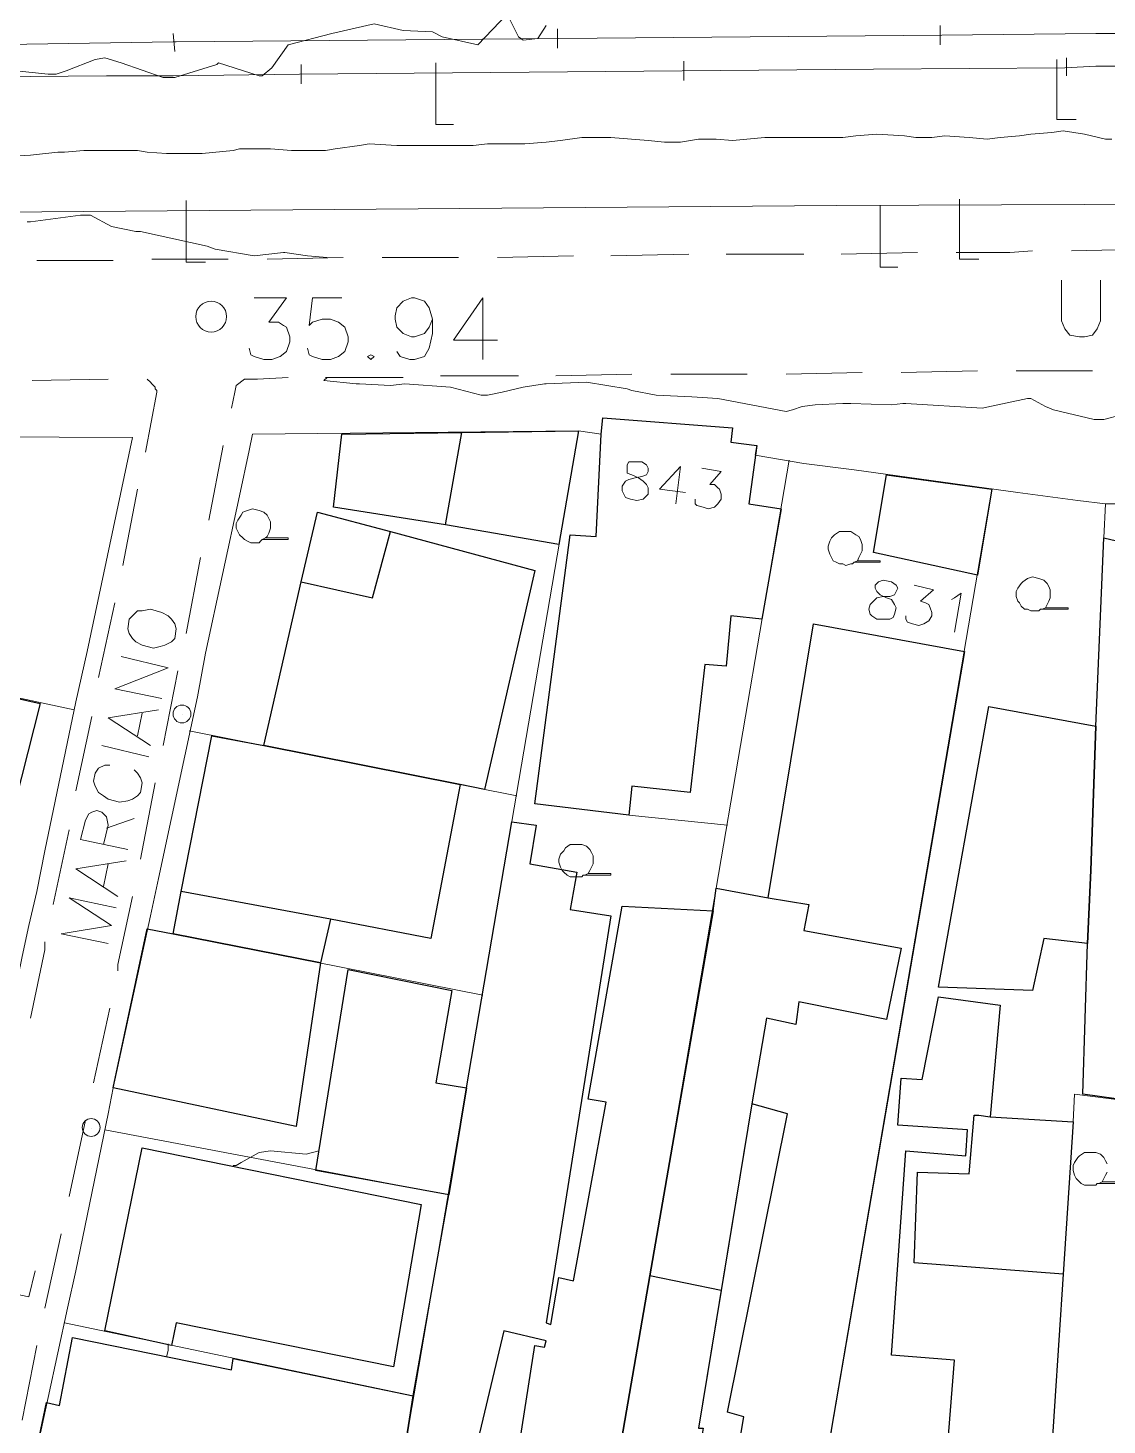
# Model space of a CAD drawing. Extents: x -2391 to 32076, y -11492 to 5852.
# Drawn here: x 4780.7 to 4837.1, y -1457.1 to -1384.2 of the extents above; entities that cross this region are included whole.
import ezdxf

# ---------------------------------------------------------------- set-up
doc = ezdxf.new("R2010")
doc.units = 0
doc.header["$LTSCALE"] = 7
for name, color, linetype in [('ALVE-CT', 3, 'CONTINUOUS'), ('PDF2_A101 - EDIFICACAO', 7, 'CONTINUOUS'), ('PDF2_A103 - PROJECAO_1', 7, 'CONTINUOUS'), ('PDF2_A112 - PRISMA_VENTILACAO', 7, 'CONTINUOUS'), ('PDF2_A123 - N DE PORTA', 7, 'CONTINUOUS'), ('PDF2_A124 - MURO', 7, 'CONTINUOUS'), ('PDF2_C301 - MEIO_FIO_2D', 7, 'CONTINUOUS'), ('PDF2_C307 - TXT_NOME_LOGRADOURO', 7, 'CONTINUOUS'), ('PDF2_D402 - FERROVIA_2D', 7, 'CONTINUOUS'), ('PDF2_F602 - ARVORE_ISOLADA', 7, 'CONTINUOUS'), ('PDF2_I902 - LUMINARIA', 7, 'CONTINUOUS'), ('PDF2_I903 - POSTE', 7, 'CONTINUOUS'), ('PDF2_N1402 - CURVA_INTERMEDIARIA', 7, 'CONTINUOUS'), ('PDF2_N1403 - COTA_DE_APARELHO', 7, 'CONTINUOUS')]:
    doc.layers.add(name, color=color, linetype=linetype)

msp = doc.modelspace()

# ---------------------------------------------------------------- linework, layer by layer
at = {"layer": 'ALVE-CT'}
msp.add_circle((4550.796, -1271.53), 500, dxfattribs=at)
at = {"layer": 'PDF2_A101 - EDIFICACAO', "lineweight": 30}
for points in [[(4820.033, -1409.279), (4819.017, -1415.036), (4817.408, -1414.867), (4817.154, -1417.491), (4816.053, -1417.407), (4815.291, -1424.095), (4812.244, -1423.757), (4812.074, -1425.28), (4807.164, -1424.688), (4809.026, -1410.633), (4810.381, -1410.718), (4810.635, -1405.384), (4810.72, -1404.538), (4817.493, -1405.046), (4817.408, -1405.808), (4818.763, -1405.977), (4818.339, -1409.025)], [(4809.45, -1405.215), (4808.434, -1411.141), (4802.507, -1410.125), (4796.665, -1409.194), (4797.089, -1405.384), (4803.354, -1405.3)], [(4831.039, -1408.263), (4830.277, -1412.75), (4824.859, -1411.565), (4825.536, -1407.501)], [(4807.164, -1412.496), (4804.539, -1423.926), (4803.269, -1423.672), (4793.025, -1421.64), (4794.972, -1413.089), (4795.819, -1409.448), (4799.628, -1410.464)], [(4829.6, -1416.729), (4822.657, -1457.284), (4821.557, -1464.734), (4811.058, -1461.602), (4813.175, -1449.325), (4816.477, -1430.276), (4816.646, -1429.09), (4819.355, -1429.598), (4821.726, -1415.29)], [(4781.341, -1419.439), (4779.394, -1427.143), (4776.346, -1439.843), (4773.044, -1439.166), (4766.355, -1437.642), (4768.048, -1429.09), (4764.069, -1428.328), (4764.662, -1425.534), (4765.085, -1423.249), (4768.133, -1423.926), (4769.572, -1416.814), (4770.334, -1416.983), (4772.282, -1417.407)], [(4836.458, -1420.624), (4836.204, -1428.159), (4836.034, -1431.969), (4833.748, -1431.715), (4833.156, -1434.424), (4828.245, -1434.255), (4830.87, -1419.608)], [(4803.269, -1423.672), (4801.745, -1431.715), (4796.496, -1430.699), (4795.988, -1432.985), (4788.283, -1431.461), (4788.707, -1429.26), (4790.315, -1421.132), (4793.025, -1421.64)], [(4788.283, -1431.461), (4795.988, -1432.985), (4794.718, -1441.536), (4785.151, -1439.504), (4786.929, -1431.207)], [(4803.608, -1439.504), (4802.676, -1445.092), (4795.734, -1443.822), (4797.427, -1433.324), (4802.846, -1434.424), (4801.999, -1439.25)], [(4831.462, -1435.186), (4830.954, -1441.028), (4835.272, -1441.282), (4834.764, -1449.241), (4834.087, -1459.57), (4831.462, -1459.316), (4828.669, -1458.977), (4829.092, -1453.728), (4825.79, -1453.474), (4826.552, -1442.806), (4829.685, -1443.06), (4829.769, -1441.705), (4826.129, -1441.452), (4826.298, -1438.996), (4827.399, -1439.081), (4828.245, -1434.763)], [(4815.799, -1458.215), (4817.747, -1458.638), (4818.085, -1456.691), (4817.239, -1456.437), (4820.371, -1440.859), (4818.509, -1440.351), (4816.9, -1450.087), (4815.715, -1457.284), (4815.969, -1457.284)], [(4801.237, -1445.6), (4799.798, -1454.067), (4788.453, -1451.781), (4788.199, -1452.966), (4784.727, -1452.204), (4786.675, -1442.637)], [(4800.814, -1455.591), (4800.136, -1459.908), (4798.528, -1459.654), (4797.681, -1464.057), (4780.748, -1460.332), (4781.679, -1455.929), (4782.357, -1456.099), (4783.034, -1452.543), (4791.331, -1454.236), (4791.416, -1453.643)]]:
    msp.add_lwpolyline(points, close=True, dxfattribs=at)
for points in [[(4840.014, -1440.436), (4835.78, -1439.843), (4836.034, -1431.969), (4836.204, -1428.159), (4836.458, -1420.624), (4836.881, -1410.803), (4839.76, -1411.48)], [(4800.136, -1459.908), (4800.814, -1455.591), (4802.676, -1445.092), (4803.608, -1439.504), (4805.978, -1425.619), (4807.248, -1425.788), (4806.91, -1427.82), (4809.365, -1428.244), (4809.026, -1430.191), (4811.143, -1430.53), (4807.756, -1451.781), (4808.01, -1451.865), (4808.434, -1449.41), (4809.196, -1449.579), (4810.889, -1440.266), (4809.958, -1440.097), (4811.736, -1430.022), (4816.477, -1430.276), (4813.175, -1449.325), (4811.058, -1461.602)], [(4805.978, -1460.67), (4807.164, -1452.966), (4807.672, -1453.051), (4807.756, -1452.712), (4805.555, -1452.204), (4803.777, -1459.654)]]:
    msp.add_lwpolyline(points, dxfattribs=at)
at = {"layer": 'PDF2_A103 - PROJECAO_1', "lineweight": 30}
for points in [[(4802.507, -1410.125), (4803.354, -1405.3), (4809.45, -1405.215), (4808.434, -1411.141)], [(4803.269, -1423.672), (4793.025, -1421.64), (4794.972, -1413.089), (4798.697, -1413.935), (4799.628, -1410.464), (4807.164, -1412.496), (4804.539, -1423.926)], [(4772.282, -1417.407), (4781.341, -1419.439), (4779.394, -1427.143), (4768.895, -1424.773), (4770.334, -1416.983)], [(4793.025, -1421.64), (4803.269, -1423.672), (4801.745, -1431.715), (4796.496, -1430.699), (4788.707, -1429.26), (4790.315, -1421.132)], [(4819.355, -1429.598), (4821.472, -1429.937), (4821.218, -1431.292), (4826.298, -1432.223), (4825.536, -1435.948), (4820.964, -1435.017), (4820.795, -1436.202), (4819.271, -1435.864), (4818.509, -1440.351), (4816.9, -1450.087), (4813.175, -1449.325), (4816.477, -1430.276), (4816.646, -1429.09)], [(4830.954, -1441.028), (4835.272, -1441.282), (4834.764, -1449.241), (4826.975, -1448.648), (4827.145, -1443.907), (4829.854, -1443.991), (4830.108, -1440.944), (4830.362, -1440.944)]]:
    msp.add_lwpolyline(points, close=True, dxfattribs=at)
at = {"layer": 'PDF2_A112 - PRISMA_VENTILACAO', "lineweight": 30}
msp.add_lwpolyline([(4815.715, -1457.284), (4815.969, -1457.284), (4815.799, -1458.215), (4817.747, -1458.638), (4818.085, -1456.691), (4817.239, -1456.437), (4820.371, -1440.859), (4818.509, -1440.351)], close=True, dxfattribs=at)
at = {"layer": 'PDF2_A123 - N DE PORTA', "lineweight": 9}
for points in [[(4812.413, -1406.824), (4812.074, -1406.824), (4811.99, -1406.993), (4811.99, -1407.247), (4811.99, -1407.416), (4812.244, -1407.501), (4812.582, -1407.67), (4812.836, -1407.84), (4813.006, -1408.009), (4813.09, -1408.178), (4813.09, -1408.517), (4812.921, -1408.686), (4812.836, -1408.771), (4812.498, -1408.855), (4812.159, -1408.771), (4811.905, -1408.686), (4811.82, -1408.517), (4811.736, -1408.348), (4811.736, -1408.094), (4811.905, -1407.84), (4812.074, -1407.755), (4812.413, -1407.67), (4812.752, -1407.586), (4813.006, -1407.501), (4813.09, -1407.332), (4813.09, -1407.162), (4813.006, -1406.993), (4812.752, -1406.824)], [(4825.367, -1413.004), (4825.113, -1413.089), (4824.943, -1413.258), (4824.943, -1413.427), (4825.028, -1413.597), (4825.197, -1413.766), (4825.536, -1413.935), (4825.79, -1414.02), (4825.959, -1414.274), (4826.044, -1414.443), (4825.959, -1414.782), (4825.875, -1414.951), (4825.705, -1415.036), (4825.451, -1415.036), (4825.028, -1415.036), (4824.774, -1414.867), (4824.689, -1414.782), (4824.605, -1414.528), (4824.689, -1414.274), (4824.859, -1414.105), (4825.028, -1413.935), (4825.367, -1413.851), (4825.705, -1413.851), (4825.959, -1413.766), (4826.044, -1413.597), (4826.129, -1413.427), (4826.044, -1413.258), (4825.79, -1413.089)]]:
    msp.add_lwpolyline(points, close=True, dxfattribs=at)
for points in [[(4814.529, -1409.025), (4814.783, -1407.078), (4813.683, -1408.263), (4815.037, -1408.432)], [(4815.884, -1407.162), (4816.9, -1407.332), (4816.307, -1408.009), (4816.561, -1408.009), (4816.731, -1408.178), (4816.815, -1408.263), (4816.9, -1408.517), (4816.9, -1408.771), (4816.731, -1409.025), (4816.561, -1409.194), (4816.223, -1409.279), (4815.969, -1409.194), (4815.63, -1409.109), (4815.545, -1409.025), (4815.545, -1408.771)], [(4826.975, -1413.258), (4827.991, -1413.512), (4827.314, -1414.105), (4827.568, -1414.189), (4827.737, -1414.274), (4827.822, -1414.443), (4827.907, -1414.697), (4827.907, -1414.867), (4827.737, -1415.121), (4827.483, -1415.29), (4827.229, -1415.375), (4826.891, -1415.29), (4826.637, -1415.205), (4826.552, -1415.036), (4826.552, -1414.867)], [(4828.923, -1414.02), (4829.092, -1413.935), (4829.431, -1413.681), (4829.092, -1415.713)]]:
    msp.add_lwpolyline(points, dxfattribs=at)
at = {"layer": 'PDF2_A124 - MURO', "lineweight": 9}
for points in [[(4634.616, -1395.055), (4689.903, -1394.039), (4759.582, -1393.954), (4822.911, -1393.446), (4866.09, -1393.277), (4892.337, -1393.108)], [(4837.643, -1409.025), (4836.966, -1409.025), (4835.526, -1408.855), (4832.394, -1408.432), (4823.843, -1407.247), (4821.218, -1406.908), (4818.678, -1406.485), (4818.763, -1405.977), (4817.408, -1405.808), (4817.493, -1405.046), (4810.72, -1404.538), (4810.635, -1405.384), (4809.45, -1405.215), (4792.432, -1405.384), (4792.263, -1406.231), (4791.755, -1408.602), (4789.977, -1416.814), (4789.553, -1419.1), (4787.521, -1428.582), (4787.098, -1430.53), (4785.151, -1439.504), (4784.897, -1440.859), (4783.203, -1449.071), (4782.78, -1451.019), (4780.748, -1460.332)], [(4753.317, -1477.942), (4770.08, -1481.498), (4770.927, -1477.773), (4772.282, -1471.084), (4773.552, -1465.327), (4776.007, -1453.643), (4776.346, -1451.95), (4778.124, -1443.483), (4778.462, -1442.129), (4780.41, -1432.646), (4780.748, -1431.038), (4781.172, -1429.26), (4781.595, -1427.143), (4783.203, -1419.354), (4783.796, -1416.729), (4786.167, -1405.554), (4747.814, -1405.384), (4746.544, -1405.384), (4741.379, -1428.159)], [(4792.178, -1506.474), (4809.45, -1405.215)], [(4820.456, -1406.739), (4816.646, -1429.09), (4813.175, -1449.325), (4802.93, -1508.506), (4808.942, -1509.607), (4809.111, -1509.607), (4810.72, -1509.945), (4814.275, -1510.538), (4817.662, -1510.877), (4819.694, -1511.046), (4823.504, -1511.385), (4824.266, -1511.469), (4825.028, -1511.554), (4825.875, -1511.639), (4830.785, -1512.062), (4834.002, -1512.316), (4836.204, -1512.57), (4840.86, -1512.993)], [(4814.275, -1510.538), (4816.561, -1495.976), (4822.657, -1457.284), (4831.039, -1408.263)], [(4836.966, -1409.025), (4836.881, -1410.803), (4836.458, -1420.624), (4836.204, -1428.159), (4836.034, -1431.969), (4835.78, -1439.843)], [(4830.785, -1512.062), (4830.954, -1507.998), (4831.208, -1504.866), (4831.378, -1501.479), (4831.462, -1500.378), (4832.732, -1479.466), (4832.732, -1479.127), (4833.071, -1474.555), (4833.833, -1463.464), (4834.087, -1459.57), (4834.764, -1449.241), (4835.272, -1441.282), (4835.357, -1439.843), (4851.359, -1441.875), (4852.713, -1414.867)], [(4766.609, -1416.221), (4783.119, -1419.777)], [(4789.13, -1420.878), (4806.232, -1424.265)], [(4817.239, -1425.788), (4812.074, -1425.28)], [(4786.929, -1431.207), (4804.454, -1434.678)], [(4802.676, -1445.092), (4784.727, -1441.705)], [(4782.611, -1451.781), (4800.814, -1455.591)]]:
    msp.add_lwpolyline(points, dxfattribs=at)
at = {"layer": 'PDF2_C301 - MEIO_FIO_2D', "lineweight": 9}
for points in [[(4811.143, -1396.071), (4815.207, -1395.986)], [(4817.154, -1395.986), (4821.218, -1395.986)], [(4823.165, -1395.986), (4827.145, -1395.902)], [(4829.177, -1395.902), (4831.97, -1395.902), (4833.156, -1395.817)], [(4835.188, -1395.817), (4839.167, -1395.732)], [(4781.172, -1396.325), (4785.151, -1396.325)], [(4787.183, -1396.24), (4791.162, -1396.24)], [(4793.194, -1396.24), (4797.173, -1396.156)], [(4799.205, -1396.156), (4803.184, -1396.156)], [(4805.216, -1396.156), (4809.196, -1396.071)], [(4780.918, -1402.59), (4784.897, -1402.506)], [(4786.929, -1402.506), (4787.098, -1402.675), (4787.183, -1402.76), (4787.267, -1402.844), (4787.352, -1402.929), (4787.352, -1403.014), (4787.437, -1403.098), (4787.437, -1403.183), (4786.844, -1406.316)], [(4786.929, -1402.506), (4786.929, -1402.506)], [(4791.331, -1404.03), (4791.501, -1403.183), (4791.585, -1402.844), (4792.009, -1402.506), (4792.686, -1402.506), (4794.295, -1402.421)], [(4796.242, -1402.421), (4800.306, -1402.421)], [(4802.253, -1402.336), (4806.317, -1402.336)], [(4808.264, -1402.336), (4812.244, -1402.252)], [(4814.275, -1402.252), (4818.255, -1402.252)], [(4820.287, -1402.252), (4824.266, -1402.167)], [(4826.298, -1402.167), (4830.277, -1402.082)], [(4832.309, -1402.082), (4832.394, -1402.082), (4836.288, -1402.082)], [(4790.146, -1409.871), (4790.908, -1405.977)], [(4786.421, -1408.263), (4785.659, -1412.242)], [(4788.961, -1415.798), (4789.723, -1411.819)], [(4785.235, -1414.189), (4784.389, -1418.084)], [(4787.775, -1421.64), (4788.537, -1417.745)], [(4784.05, -1420.116), (4783.203, -1424.011)], [(4786.59, -1427.566), (4787.352, -1423.587)], [(4782.865, -1426.042), (4782.018, -1429.937)], [(4785.405, -1433.408), (4785.405, -1433.07), (4786.167, -1429.514)], [(4781.595, -1431.884), (4781.595, -1432.308), (4780.833, -1435.864)], [(4784.135, -1439.25), (4784.981, -1435.356)], [(4782.865, -1445.177), (4783.711, -1441.198)], [(4781.595, -1451.019), (4782.441, -1447.124)], [(4780.41, -1456.861), (4781.172, -1452.966)]]:
    msp.add_lwpolyline(points, dxfattribs=at)
at = {"layer": 'PDF2_C307 - TXT_NOME_LOGRADOURO', "lineweight": 9}
for points in [[(4834.68, -1397.341), (4834.68, -1399.458), (4834.849, -1399.881), (4835.103, -1400.22), (4835.611, -1400.304), (4835.865, -1400.304), (4836.288, -1400.22), (4836.542, -1399.881), (4836.712, -1399.458), (4836.712, -1397.341)], [(4787.691, -1419.185), (4785.235, -1418.677), (4788.029, -1417.576), (4785.574, -1416.983)], [(4787.098, -1421.64), (4784.897, -1420.201), (4787.521, -1419.777)], [(4786.421, -1421.132), (4786.675, -1419.947)], [(4784.558, -1421.64), (4787.013, -1422.233)], [(4784.981, -1422.656), (4784.727, -1422.656), (4784.389, -1422.825), (4784.219, -1423.079), (4784.135, -1423.503), (4784.219, -1423.757), (4784.389, -1424.095), (4784.643, -1424.265), (4784.897, -1424.434), (4785.489, -1424.603), (4785.913, -1424.519), (4786.167, -1424.434), (4786.421, -1424.265), (4786.59, -1424.095), (4786.675, -1423.587), (4786.59, -1423.333), (4786.421, -1423.079), (4786.251, -1422.91)], [(4785.913, -1427.058), (4783.457, -1426.55), (4783.711, -1425.534), (4783.881, -1425.196), (4784.05, -1425.111), (4784.304, -1425.027), (4784.558, -1425.111), (4784.727, -1425.28), (4784.812, -1425.365), (4784.897, -1425.788), (4784.643, -1426.804)], [(4784.812, -1425.958), (4786.251, -1425.45)], [(4785.405, -1429.514), (4783.203, -1428.074), (4785.828, -1427.651)], [(4784.643, -1429.006), (4784.897, -1427.82)], [(4784.897, -1431.969), (4782.441, -1431.461), (4785.066, -1431.038), (4782.865, -1429.598), (4785.32, -1430.106)], [(4778.293, -1449.918), (4780.748, -1450.426), (4781.087, -1449.071)]]:
    msp.add_lwpolyline(points, dxfattribs=at)
msp.add_lwpolyline([(4785.913, -1415.544), (4785.997, -1415.798), (4786.167, -1416.052), (4786.336, -1416.221), (4786.675, -1416.391), (4787.267, -1416.56), (4787.606, -1416.475), (4787.86, -1416.391), (4788.199, -1416.221), (4788.368, -1416.052), (4788.453, -1415.544), (4788.368, -1415.29), (4788.199, -1415.036), (4788.029, -1414.867), (4787.691, -1414.697), (4787.098, -1414.528), (4786.675, -1414.613), (4786.421, -1414.613), (4786.167, -1414.867), (4785.997, -1415.036)], close=True, dxfattribs=at)
at = {"layer": 'PDF2_D402 - FERROVIA_2D', "lineweight": 9}
for points in [[(4808.349, -1385.234), (4808.349, -1384.218)], [(4828.33, -1385.065), (4828.33, -1384.049)], [(4838.405, -1384.472), (4836.458, -1384.472), (4828.415, -1384.557), (4818.424, -1384.641), (4808.434, -1384.726), (4798.443, -1384.811), (4788.453, -1384.895), (4788.283, -1384.895), (4778.462, -1385.065), (4768.472, -1385.149), (4758.481, -1385.234), (4752.639, -1385.319), (4748.491, -1385.319), (4738.416, -1385.403), (4728.425, -1385.488), (4721.144, -1385.573), (4718.435, -1385.573), (4708.444, -1385.657), (4698.454, -1385.742), (4688.463, -1385.827), (4678.473, -1385.911), (4668.482, -1385.996), (4658.492, -1386.081), (4648.078, -1386.165)], [(4788.368, -1385.403), (4788.283, -1384.472)], [(4834.934, -1385.742), (4834.934, -1386.673)], [(4704.888, -1387.435), (4714.879, -1387.351), (4721.144, -1387.266), (4724.869, -1387.266), (4734.86, -1387.181), (4744.85, -1387.097), (4752.639, -1387.012), (4754.841, -1387.012), (4764.831, -1386.927), (4774.822, -1386.758), (4784.812, -1386.673), (4788.283, -1386.673), (4794.887, -1386.589), (4804.878, -1386.504), (4814.868, -1386.419), (4824.859, -1386.335), (4834.849, -1386.25), (4836.458, -1386.165), (4844.84, -1386.165)], [(4794.972, -1386.081), (4794.972, -1387.097)], [(4814.953, -1385.911), (4814.953, -1386.927)]]:
    msp.add_lwpolyline(points, dxfattribs=at)
at = {"layer": 'PDF2_F602 - ARVORE_ISOLADA', "lineweight": 9}
for points in [[(4793.109, -1410.803), (4792.94, -1410.887), (4792.855, -1410.972), (4792.771, -1411.057), (4792.601, -1411.057), (4792.347, -1411.057), (4792.178, -1410.972), (4792.009, -1410.887), (4791.924, -1410.803), (4791.755, -1410.633), (4791.67, -1410.464), (4791.585, -1410.295), (4791.585, -1410.041), (4791.67, -1409.871), (4791.839, -1409.617), (4791.924, -1409.448), (4792.178, -1409.363), (4792.432, -1409.279), (4792.771, -1409.363), (4793.025, -1409.448), (4793.194, -1409.617), (4793.279, -1409.787), (4793.363, -1409.956), (4793.363, -1410.125), (4793.363, -1410.295), (4793.279, -1410.549), (4793.194, -1410.718), (4793.109, -1410.803), (4792.94, -1410.887), (4794.295, -1410.887), (4794.295, -1410.803)], [(4824.012, -1411.988), (4823.843, -1412.073), (4823.758, -1412.157), (4823.673, -1412.157), (4823.419, -1412.242), (4823.25, -1412.157), (4823.081, -1412.157), (4822.911, -1412.073), (4822.742, -1411.988), (4822.657, -1411.819), (4822.573, -1411.649), (4822.488, -1411.395), (4822.488, -1411.226), (4822.573, -1410.972), (4822.657, -1410.803), (4822.827, -1410.633), (4823.081, -1410.464), (4823.25, -1410.464), (4823.673, -1410.464), (4823.927, -1410.633), (4824.097, -1410.718), (4824.181, -1410.887), (4824.266, -1411.141), (4824.266, -1411.311), (4824.266, -1411.48), (4824.181, -1411.649), (4824.097, -1411.819), (4824.012, -1411.988), (4823.843, -1412.073), (4825.197, -1412.073), (4825.197, -1411.988)], [(4833.833, -1414.443), (4833.664, -1414.528), (4833.579, -1414.528), (4833.494, -1414.613), (4833.24, -1414.613), (4833.071, -1414.613), (4832.902, -1414.528), (4832.732, -1414.528), (4832.563, -1414.359), (4832.478, -1414.189), (4832.394, -1414.105), (4832.309, -1413.851), (4832.309, -1413.597), (4832.394, -1413.427), (4832.563, -1413.173), (4832.648, -1413.089), (4832.902, -1412.919), (4833.156, -1412.835), (4833.494, -1412.919), (4833.748, -1413.004), (4833.918, -1413.173), (4834.002, -1413.343), (4834.087, -1413.512), (4834.087, -1413.681), (4834.087, -1413.935), (4834.002, -1414.105), (4833.918, -1414.274), (4833.833, -1414.443), (4833.664, -1414.528), (4835.018, -1414.528), (4835.018, -1414.443)], [(4809.958, -1428.328), (4809.788, -1428.413), (4809.704, -1428.413), (4809.619, -1428.498), (4809.45, -1428.498), (4809.196, -1428.498), (4809.026, -1428.498), (4808.857, -1428.413), (4808.688, -1428.244), (4808.603, -1428.159), (4808.518, -1427.99), (4808.434, -1427.736), (4808.434, -1427.566), (4808.518, -1427.312), (4808.688, -1427.143), (4808.772, -1426.974), (4809.026, -1426.804), (4809.28, -1426.804), (4809.619, -1426.804), (4809.873, -1426.889), (4810.042, -1427.058), (4810.127, -1427.228), (4810.212, -1427.397), (4810.212, -1427.651), (4810.212, -1427.82), (4810.127, -1427.99), (4810.042, -1428.159), (4809.958, -1428.328), (4809.788, -1428.413), (4811.143, -1428.413), (4811.143, -1428.328)]]:
    msp.add_lwpolyline(points, close=True, dxfattribs=at)
for points in [[(4837.982, -1444.415), (4836.796, -1444.415), (4836.627, -1444.499), (4836.542, -1444.499), (4836.458, -1444.584), (4836.288, -1444.584), (4836.034, -1444.584), (4835.865, -1444.584), (4835.696, -1444.499), (4835.526, -1444.33), (4835.442, -1444.245), (4835.357, -1444.076), (4835.272, -1443.822), (4835.272, -1443.568), (4835.357, -1443.399), (4835.526, -1443.145), (4835.611, -1443.06), (4835.865, -1442.891), (4836.119, -1442.891), (4836.458, -1442.891), (4836.712, -1442.975), (4836.881, -1443.145), (4836.966, -1443.314), (4837.05, -1443.483)], [(4837.05, -1443.907), (4836.966, -1444.076), (4836.881, -1444.245), (4836.796, -1444.415), (4836.627, -1444.499), (4837.982, -1444.499)]]:
    msp.add_lwpolyline(points, dxfattribs=at)
at = {"layer": 'PDF2_I902 - LUMINARIA', "lineweight": 9}
for points in [[(4788.791, -1420.031), (4788.791, -1420.031)], [(4784.05, -1441.621), (4784.05, -1441.621)]]:
    msp.add_lwpolyline(points, dxfattribs=at)
for centre in [(4788.749, -1419.989), (4784.008, -1441.579)]:
    msp.add_circle(centre, 0.466, dxfattribs=at)
at = {"layer": 'PDF2_I903 - POSTE', "lineweight": 9}
for points in [[(4835.442, -1388.959), (4834.426, -1388.959), (4834.426, -1385.827)], [(4802.93, -1389.213), (4801.999, -1389.213), (4801.999, -1385.996)], [(4830.362, -1396.24), (4829.346, -1396.24), (4829.346, -1393.108)], [(4789.977, -1396.41), (4788.961, -1396.41), (4788.961, -1393.192)], [(4826.129, -1396.664), (4825.197, -1396.664), (4825.197, -1393.446)]]:
    msp.add_lwpolyline(points, dxfattribs=at)
at = {"layer": 'PDF2_N1402 - CURVA_INTERMEDIARIA', "lineweight": 9}
for points in [[(4807.756, -1384.049), (4807.333, -1384.726), (4806.571, -1384.811), (4806.317, -1384.641), (4805.724, -1383.456), (4804.2, -1385.065), (4802.338, -1384.641), (4801.83, -1384.387), (4800.306, -1384.303), (4798.782, -1383.964), (4796.581, -1384.472), (4794.295, -1385.065), (4793.448, -1386.25), (4792.94, -1386.673), (4792.771, -1386.673), (4790.654, -1385.996), (4790.569, -1386.081), (4788.368, -1386.758), (4788.114, -1386.758), (4787.775, -1386.758), (4785.574, -1385.996), (4784.727, -1385.742), (4784.219, -1385.827), (4782.695, -1386.419), (4782.187, -1386.589), (4781.764, -1386.589), (4780.918, -1386.504), (4779.224, -1386.335)], [(4837.304, -1389.975), (4836.966, -1389.975), (4835.865, -1389.721), (4834.764, -1389.552), (4834.172, -1389.637), (4833.071, -1389.721), (4832.478, -1389.806), (4831.462, -1389.891), (4830.785, -1389.975), (4829.854, -1389.891), (4828.584, -1389.806), (4827.907, -1389.891), (4827.06, -1389.891), (4826.467, -1389.806), (4825.028, -1389.721), (4823.927, -1389.806), (4823.25, -1389.891), (4822.488, -1389.891), (4821.557, -1389.891), (4820.202, -1389.891), (4819.609, -1389.891), (4819.186, -1389.891), (4817.493, -1390.06), (4816.646, -1389.975), (4815.715, -1389.975), (4814.783, -1390.145), (4813.937, -1390.145), (4813.09, -1390.06), (4811.143, -1389.891), (4809.619, -1389.891), (4808.518, -1390.06), (4807.756, -1390.145), (4806.656, -1390.229), (4805.301, -1390.229), (4804.708, -1390.229), (4803.946, -1390.314), (4803.438, -1390.314), (4803.184, -1390.314), (4801.999, -1390.314), (4801.322, -1390.314), (4800.983, -1390.314), (4800.475, -1390.314), (4799.967, -1390.314), (4798.528, -1390.229), (4798.02, -1390.314), (4796.75, -1390.483), (4796.242, -1390.568), (4795.565, -1390.568), (4794.464, -1390.568), (4793.363, -1390.483), (4792.263, -1390.483), (4791.755, -1390.483), (4791.416, -1390.568), (4789.807, -1390.737), (4787.945, -1390.737), (4786.929, -1390.653), (4786.421, -1390.568), (4785.066, -1390.568), (4784.304, -1390.568), (4783.627, -1390.568), (4782.611, -1390.653), (4782.272, -1390.653), (4780.833, -1390.822), (4779.224, -1390.907)], [(4780.664, -1394.293), (4780.833, -1394.293), (4783.457, -1393.954), (4783.796, -1393.954), (4783.965, -1393.954), (4785.066, -1394.547), (4786.336, -1394.801), (4786.59, -1394.801), (4790.061, -1395.563), (4790.485, -1395.732), (4792.517, -1396.071), (4794.041, -1395.902), (4794.125, -1395.902), (4795.311, -1396.071), (4796.327, -1396.156)], [(4796.327, -1402.421), (4796.157, -1402.59), (4797.85, -1402.76), (4797.935, -1402.76), (4798.02, -1402.76), (4799.628, -1402.844), (4800.39, -1402.76), (4802.761, -1402.929), (4804.37, -1403.352), (4804.708, -1403.352), (4805.47, -1403.183), (4806.571, -1402.929), (4807.672, -1402.76), (4807.756, -1402.76), (4809.873, -1402.675), (4811.99, -1403.014), (4812.244, -1403.098), (4813.514, -1403.352), (4815.376, -1403.437), (4816.731, -1403.522), (4820.287, -1404.199), (4820.625, -1404.114), (4821.133, -1403.945), (4821.811, -1403.86), (4823.25, -1403.776), (4823.504, -1403.776), (4823.673, -1403.776), (4825.79, -1403.86), (4826.383, -1403.776), (4826.467, -1403.776), (4826.552, -1403.776), (4830.531, -1404.03), (4832.902, -1403.522), (4832.986, -1403.522), (4833.071, -1403.522), (4833.833, -1403.945), (4834.256, -1404.114), (4836.373, -1404.622), (4836.881, -1404.622), (4837.812, -1404.368)], [(4791.416, -1443.568), (4791.585, -1443.568), (4791.839, -1443.399), (4792.771, -1442.891), (4793.363, -1442.806), (4795.226, -1442.975), (4795.903, -1442.806)], [(4787.945, -1453.559), (4788.029, -1453.22), (4788.029, -1452.881)]]:
    msp.add_lwpolyline(points, dxfattribs=at)
at = {"layer": 'PDF2_N1403 - COTA_DE_APARELHO', "lineweight": 9}
for points in [[(4792.517, -1398.272), (4794.21, -1398.272), (4793.279, -1399.542), (4793.787, -1399.542), (4794.041, -1399.712), (4794.21, -1399.796), (4794.379, -1400.304), (4794.379, -1400.558), (4794.21, -1401.066), (4793.871, -1401.32), (4793.448, -1401.49), (4793.025, -1401.49), (4792.517, -1401.32), (4792.347, -1401.236), (4792.263, -1400.897)], [(4797.089, -1398.272), (4795.565, -1398.272), (4795.395, -1399.712), (4795.565, -1399.542), (4796.073, -1399.373), (4796.496, -1399.373), (4796.919, -1399.542), (4797.258, -1399.796), (4797.427, -1400.304), (4797.427, -1400.558), (4797.258, -1401.066), (4796.919, -1401.32), (4796.496, -1401.49), (4796.073, -1401.49), (4795.565, -1401.32), (4795.395, -1401.236), (4795.311, -1400.897)], [(4801.83, -1399.373), (4801.66, -1399.796), (4801.406, -1400.135), (4800.898, -1400.304), (4800.729, -1400.304), (4800.306, -1400.135), (4799.967, -1399.796), (4799.882, -1399.373), (4799.882, -1399.204), (4799.967, -1398.78), (4800.306, -1398.442), (4800.729, -1398.272), (4800.898, -1398.272), (4801.406, -1398.442), (4801.66, -1398.78), (4801.83, -1399.373), (4801.83, -1400.135), (4801.66, -1400.897), (4801.406, -1401.32), (4800.898, -1401.49), (4800.644, -1401.49), (4800.136, -1401.32), (4799.967, -1401.066)], [(4804.454, -1401.49), (4804.454, -1398.272), (4802.93, -1400.474), (4805.216, -1400.474)]]:
    msp.add_lwpolyline(points, dxfattribs=at)
msp.add_lwpolyline([(4798.612, -1401.236), (4798.443, -1401.32), (4798.612, -1401.49), (4798.782, -1401.32)], close=True, dxfattribs=at)
msp.add_circle((4790.273, -1399.246), 0.804, dxfattribs=at)

doc.saveas('drawing.dxf')
